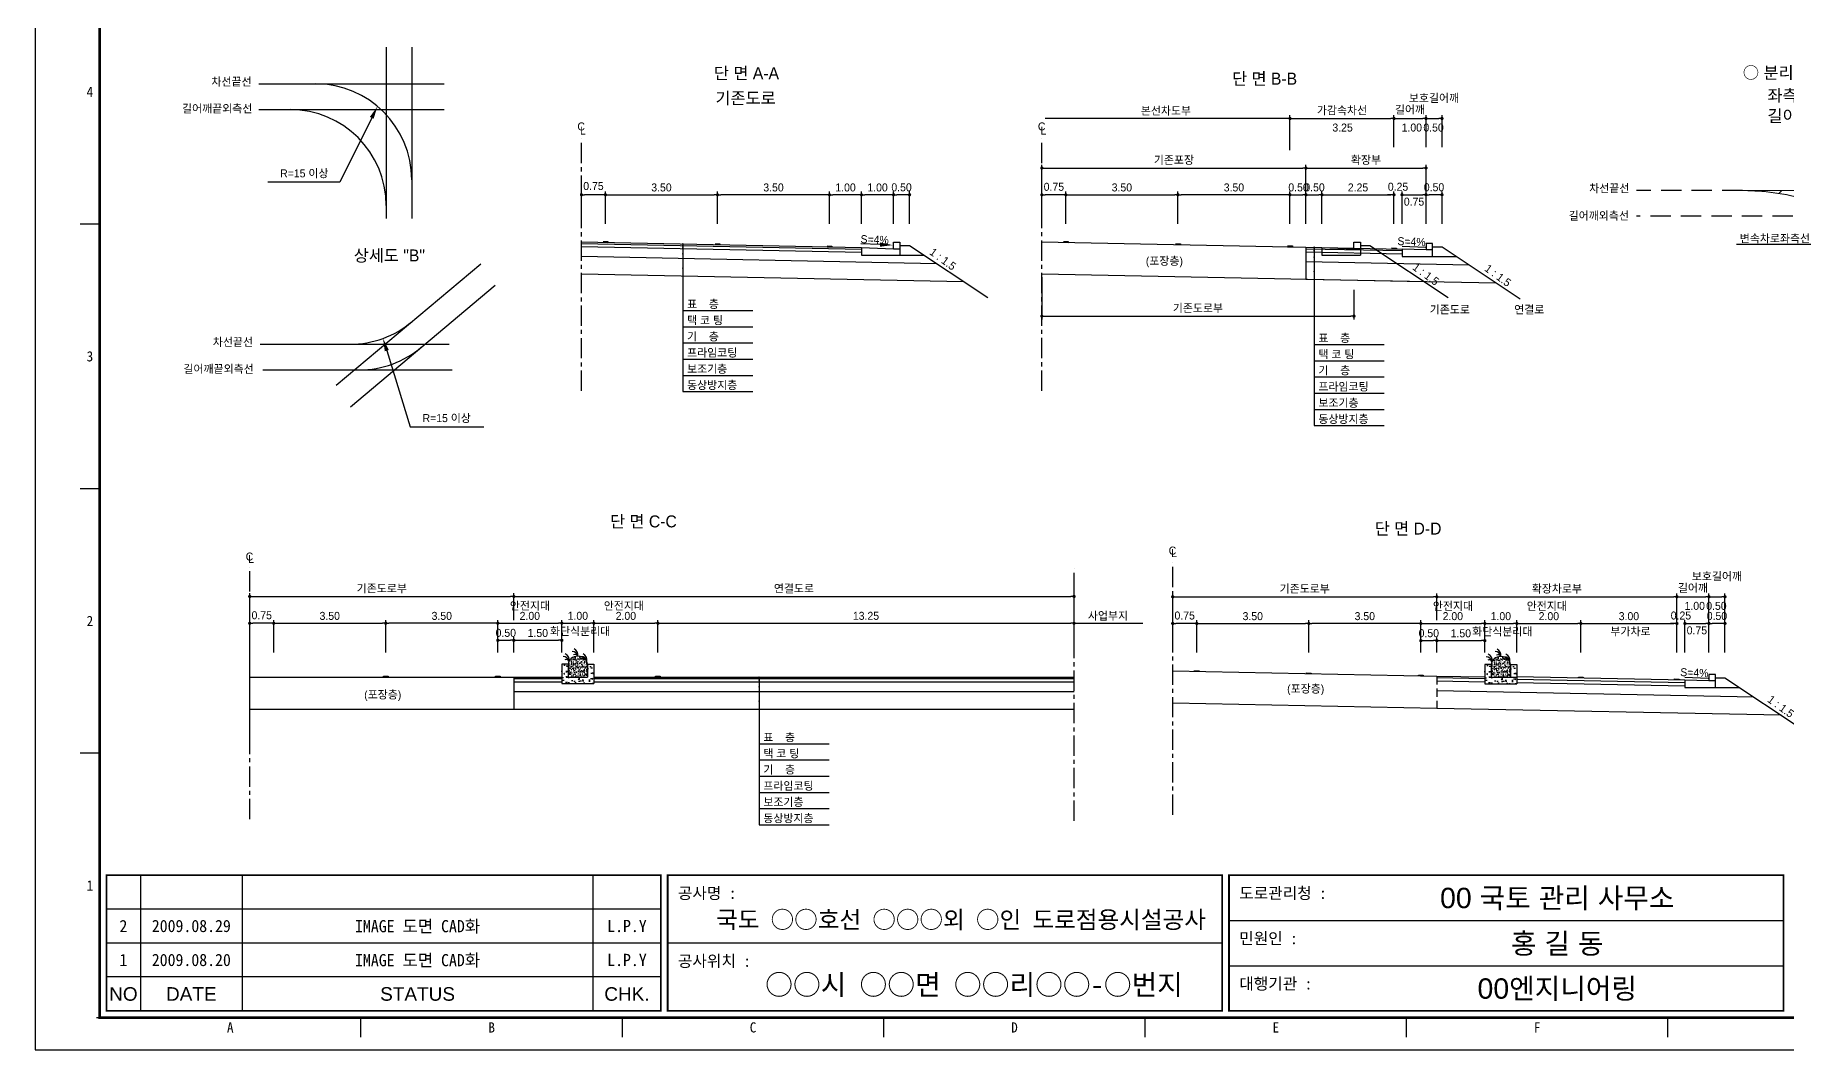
# Model space of a CAD drawing. Header units: millimetres. Extents: x 503 to 927, y -4 to 295.
# Drawn here: x 503.2 to 776.8, y -4.1 to 154.5 of the extents above; entities that cross this region are included whole.
import ezdxf
from ezdxf.enums import TextEntityAlignment as Align

# ---------------------------------------------------------------- set-up
doc = ezdxf.new("R2010")
doc.units = ezdxf.units.MM
doc.linetypes.add('CENTER', pattern=[50.8, 31.75, -6.35, 6.35, -6.35])
doc.linetypes.add('HIDDEN', pattern=[9.525, 6.35, -3.175])
for name, color, linetype in [('CC-GSTR-0004', 4, 'Continuous'), ('CM-LANE-0030', 30, 'Continuous'), ('CZ-DIMT-0002', 7, 'Continuous'), ('CZ-EXST-0002', 1, 'Continuous'), ('CZ-LIN1-0007', 7, 'Continuous'), ('CZ-LIN2-0003', 3, 'Continuous'), ('CZ-LINE-0001', 7, 'Continuous'), ('CZ-TEXT-BOX0', 7, 'Continuous'), ('TITLE', 7, 'Continuous')]:
    doc.layers.add(name, color=color, linetype=linetype)
doc.styles.add('견고딕', font='arial.ttf')
doc.styles.add('돋움', font='')
doc.styles.add('돋음체', font='')
doc.styles.get('돋움').set_extended_font_data('Dotum')
doc.styles.get('돋음체').set_extended_font_data('DotumChe')

# ---------------------------------------------------------------- blocks, each defined once
blk = doc.blocks.new('_Dot')
at = {"color": 0, "linetype": 'ByBlock', "lineweight": -2}
blk.add_line((-0.5, 0), (-1, 0), dxfattribs=at)
at = {"color": 0, "linetype": 'ByBlock', "const_width": 0.5}
blk.add_lwpolyline([(-0.25, 0, 1), (0.25, 0, 1)], format="xyb", close=True, dxfattribs=at)

msp = doc.modelspace()

# ---------------------------------------------------------------- hatches: boundary and pattern name
at = {"layer": 'CM-LANE-0030'}
h = msp.add_hatch(dxfattribs=at)
h.set_pattern_fill('ANSI31', color=256, scale=2, style=0)
h.set_pattern_definition([(45, (-510.068, 586.325), (-4.490128, 4.490128), [])])
h.paths.add_polyline_path([(864.72, 120.22, -0.191871), (889.82, 130.22), (769.82, 130.22, -0.191871), (794.92, 120.22)])
h.paths.add_polyline_path([(791.64, 124.22, 0.002096), (791.38, 124.4, -0.732581), (791.96, 126.22), (867.69, 126.22, -0.732581), (868.26, 124.4, 0.002096), (868, 124.22)], flags=16)
at = {"layer": 'CZ-EXST-0002'}
h = msp.add_hatch(dxfattribs=at)
h.set_pattern_fill('AR-CONC', color=256, scale=0.01, style=0)
h.set_pattern_definition([(50, (-522.6848, 3537.044), (1.8218467, -0.15939086), [0.1905, -2.0955]), (355, (-522.6848, 3537.044), (-0.3524283, 1.9105664), [0.1524, -1.6764]), (100.451, (-522.533, 3537.0308), (1.469425, 1.7511669), [0.1619, -1.7809]), (46.1842, (-522.6848, 3537.552), (2.7107904, -0.4204233), [0.28575, -3.14325]), (96.6356, (-522.459, 3537.517), (2.3740423, 2.4742556), [0.24285, -2.67135]), (351.184, (-522.6848, 3537.552), (2.374046, 2.4742512), [0.2286, -2.5146]), (21, (-522.4308, 3537.425), (1.5161488, -1.0226552), [0.1905, -2.0955]), (326, (-522.4308, 3537.425), (0.6180203, 1.8418797), [0.1524, -1.6764]), (71.4514, (-522.3045, 3537.3398), (2.1341649, 0.8192286), [0.1619, -1.7809]), (37.5, (-522.6848, 3537.04403), (0.03088603, 0.84555039), [0, -1.65608, 0, -1.7018, 0, -1.68275]), (7.5, (-522.6848, 3537.044), (0.66819663, 1.00180575), [0, -0.97028, 0, -1.61798, 0, -0.64135]), (327.5, (-523.2512, 3537.04403), (1.35590595, -0.05728744), [0, -0.635, 0, -1.9812, 0, -2.6289]), (317.5, (-523.5052, 3537.044), (1.4812918, 0.2542649), [0, -0.8255, 0, -1.31572, 0, -1.8669])])
h.paths.add_polyline_path([(590.43, 53.2), (590.43, 56.2), (589.43, 56.2), (589.43, 54.2), (586.43, 54.2), (586.43, 56.2), (585.43, 56.2), (585.43, 53.2)])
h = msp.add_hatch(dxfattribs=at)
h.set_pattern_fill('AR-SAND', color=256, scale=0.01, style=0)
h.set_pattern_definition([(37.5, (-522.6848, 3537.04403), (-0.016000313, 0.489413237), [0, -0.38608, 0, -0.4318, 0, -0.41275]), (7.5, (-522.6848, 3537.04403), (0.44952328, 0.7168251), [0, -0.20828, 0, -0.34798, 0, -0.13335]), (327.5, (-522.99723, 3537.04403), (0.79099237, 0.001437185), [0, -0.127, 0, -0.4572, 0, -0.5969]), (317.5, (-522.9972, 3537.04403), (0.76355645, 0.22292932), [0, -0.0635, 0, -0.29972, 0, -0.3429])])
edge = h.paths.add_edge_path()
edge.add_ellipse((587.93, 56.2), major_axis=(-1.5, 0), ratio=0.829212, start_angle=180, end_angle=360)
edge.add_line((586.43, 56.2), (586.43, 54.2))
edge.add_line((586.43, 54.2), (589.43, 54.2))
edge.add_line((589.43, 54.2), (589.43, 56.2))
h = msp.add_hatch(dxfattribs=at)
h.set_pattern_fill('AR-CONC', color=256, scale=0.01, style=0)
h.set_pattern_definition([(50, (-378.5301, 3536.9987), (1.8218467, -0.15939086), [0.1905, -2.0955]), (355, (-378.5301, 3536.9987), (-0.3524283, 1.9105664), [0.1524, -1.6764]), (100.451, (-378.3783, 3536.9854), (1.469425, 1.7511669), [0.1619, -1.7809]), (46.1842, (-378.5301, 3537.5067), (2.7107904, -0.4204233), [0.28575, -3.14325]), (96.6356, (-378.3042, 3537.4716), (2.3740423, 2.4742556), [0.24285, -2.67135]), (351.184, (-378.53, 3537.5067), (2.374046, 2.4742512), [0.2286, -2.5146]), (21, (-378.2761, 3537.3797), (1.5161488, -1.0226552), [0.1905, -2.0955]), (326, (-378.2761, 3537.3797), (0.6180203, 1.8418797), [0.1524, -1.6764]), (71.4514, (-378.1498, 3537.2945), (2.1341649, 0.8192286), [0.1619, -1.7809]), (37.5, (-378.5301, 3536.9987), (0.03088603, 0.84555039), [0, -1.65608, 0, -1.7018, 0, -1.68275]), (7.5, (-378.5301, 3536.9987), (0.66819663, 1.00180575), [0, -0.97028, 0, -1.61798, 0, -0.64135]), (327.5, (-379.09655, 3536.9987), (1.35590595, -0.05728744), [0, -0.635, 0, -1.9812, 0, -2.6289]), (317.5, (-379.3505, 3536.9987), (1.4812918, 0.2542649), [0, -0.8255, 0, -1.31572, 0, -1.8669])])
h.paths.add_polyline_path([(734.59, 53.15), (734.59, 56.15), (733.59, 56.15), (733.59, 54.15), (730.59, 54.15), (730.59, 56.15), (729.59, 56.15), (729.59, 53.15)])
h = msp.add_hatch(dxfattribs=at)
h.set_pattern_fill('AR-SAND', color=256, scale=0.01, style=0)
h.set_pattern_definition([(37.5, (-378.53013, 3536.9987), (-0.016000313, 0.489413237), [0, -0.38608, 0, -0.4318, 0, -0.41275]), (7.5, (-378.5301, 3536.9987), (0.44952328, 0.7168251), [0, -0.20828, 0, -0.34798, 0, -0.13335]), (327.5, (-378.84255, 3536.9987), (0.79099237, 0.001437185), [0, -0.127, 0, -0.4572, 0, -0.5969]), (317.5, (-378.84255, 3536.9987), (0.76355645, 0.22292932), [0, -0.0635, 0, -0.29972, 0, -0.3429])])
edge = h.paths.add_edge_path()
edge.add_ellipse((732.09, 56.15), major_axis=(-1.5, 0), ratio=0.829212, start_angle=180, end_angle=360)
edge.add_line((730.59, 56.15), (730.59, 54.15))
edge.add_line((730.59, 54.15), (733.59, 54.15))
edge.add_line((733.59, 54.15), (733.59, 56.15))
msp.add_hatch(color=256, dxfattribs=at).paths.add_polyline_path([(719.96, 54.35), (719.96, 54.47), (719.21, 54.49), (719.21, 54.36)])
at = {"layer": 'CZ-LIN1-0007'}
for points in [[(592.62, 122.11), (592.62, 122.23), (591.87, 122.25), (591.87, 122.12)], [(610.12, 121.76), (610.12, 121.88), (609.37, 121.9), (609.37, 121.77)], [(627.62, 121.41), (627.62, 121.53), (626.87, 121.55), (626.87, 121.42)], [(664.53, 122.11), (664.53, 122.24), (663.78, 122.25), (663.78, 122.13)], [(682.03, 121.76), (682.03, 121.89), (681.28, 121.9), (681.28, 121.78)], [(699.53, 121.41), (699.53, 121.54), (698.78, 121.55), (698.78, 121.43)], [(715.78, 121.09), (715.78, 121.21), (715.03, 121.23), (715.03, 121.1)], [(684.96, 55.05), (684.96, 55.17), (684.21, 55.19), (684.21, 55.06)], [(702.46, 54.7), (702.46, 54.82), (701.71, 54.84), (701.71, 54.71)], [(558.31, 54.2), (558.31, 54.32), (557.56, 54.32), (557.56, 54.2)], [(575.81, 54.2), (575.81, 54.32), (575.06, 54.32), (575.06, 54.2)], [(600.81, 54.2), (600.81, 54.32), (600.06, 54.32), (600.06, 54.2)], [(744.96, 54.05), (744.97, 54.17), (744.22, 54.19), (744.21, 54.06)], [(759.96, 53.75), (759.97, 53.87), (759.22, 53.89), (759.21, 53.76)]]:
    msp.add_hatch(color=256, dxfattribs=at).paths.add_polyline_path(points)

# ---------------------------------------------------------------- linework, layer by layer
at = {"color": 0, "linetype": 'ByBlock', "lineweight": -2}
msp.add_line((698.9, 141.46), (698.65, 141.46), dxfattribs=at)
at = {"color": 0, "linetype": 'ByBlock', "const_width": 0.25}
msp.add_lwpolyline([(699.03, 141.46, 1), (699.28, 141.46, 1)], format="xyb", close=True, dxfattribs=at)
at = {"layer": 'CC-GSTR-0004'}
for p, q in [((632.24, 121.32), (637.24, 121.12)), ((632.24, 121.32), (632.24, 120.12)), ((637.24, 122.12), (638.24, 122.12)), ((637.24, 121.12), (637.24, 122.12)), ((637.24, 121.12), (638.24, 121.12)), ((638.24, 122.12), (638.24, 120.12)), ((632.24, 120.12), (638.24, 120.12))]:
    msp.add_line(p, q, dxfattribs=at)
for points in [[(721.4, 120.92), (720.4, 120.92), (716.65, 121.07), (716.65, 119.92), (721.4, 119.92), (721.4, 121.92), (720.4, 121.92), (720.4, 120.92)], [(765.59, 53.58), (764.59, 53.58), (760.84, 53.73), (760.84, 52.58), (765.59, 52.58), (765.59, 54.58), (764.59, 54.58), (764.59, 53.58)]]:
    msp.add_lwpolyline(points, dxfattribs=at)
at = {"layer": 'CM-LANE-0030', "const_width": 0.15}
msp.add_lwpolyline([(769.82, 130.22), (889.82, 130.22, 0.191871), (864.72, 120.22), (794.92, 120.22, 0.191871)], format="xyb", close=True, dxfattribs=at)
at = {"layer": 'CZ-EXST-0002'}
for p, q in [((558, 152.61), (558, 125.83)), ((561.98, 152.61), (561.98, 125.83)), ((538.1, 146.88), (567.05, 146.88)), ((538.1, 142.86), (567.05, 142.86)), ((660.4, 122.19), (704.15, 121.32)), ((704.15, 121.32), (704.15, 120.12)), ((704.15, 121.32), (709.15, 121.12)), ((709.15, 121.12), (709.15, 122.12)), ((709.15, 122.12), (710.15, 122.12)), ((709.15, 121.12), (710.15, 121.12)), ((710.15, 122.12), (710.15, 120.12)), ((710.15, 121.62), (711.65, 121.62)), ((711.65, 121.62), (723.86, 113.48)), ((550.2, 99.77), (572.76, 118.76)), ((704.15, 120.12), (710.15, 120.12)), ((552.41, 96.4), (575.01, 115.43)), ((660.4, 117.19), (720.08, 116)), ((538.33, 106.19), (567.81, 106.19)), ((538.75, 102.19), (568.29, 102.19)), ((722.09, 54.3), (680.84, 55.13)), ((536.68, 54.2), (577.93, 54.2)), ((719.21, 54.49), (719.96, 54.47)), ((719.96, 54.35), (719.21, 54.36)), ((719.96, 54.47), (719.96, 54.35)), ((722.09, 49.3), (680.84, 50.13)), ((536.68, 49.2), (577.93, 49.2))]:
    msp.add_line(p, q, dxfattribs=at)
at = {"layer": 'CZ-LIN1-0007'}
for p, q in [((591.87, 122.25), (592.62, 122.23)), ((591.87, 122.12), (592.62, 122.11)), ((592.62, 122.23), (592.62, 122.11)), ((609.37, 121.9), (610.12, 121.88)), ((609.37, 121.77), (610.12, 121.76)), ((610.12, 121.88), (610.12, 121.76)), ((626.87, 121.55), (627.62, 121.53)), ((626.87, 121.42), (627.62, 121.41)), ((627.62, 121.53), (627.62, 121.41)), ((663.78, 122.25), (664.53, 122.24)), ((663.78, 122.13), (664.53, 122.11)), ((664.53, 122.24), (664.53, 122.11)), ((681.28, 121.9), (682.03, 121.89)), ((681.28, 121.78), (682.03, 121.76)), ((682.03, 121.89), (682.03, 121.76)), ((698.78, 121.55), (699.53, 121.54)), ((698.78, 121.43), (699.53, 121.41)), ((699.53, 121.54), (699.53, 121.41)), ((715.03, 121.23), (715.78, 121.21)), ((715.03, 121.1), (715.78, 121.09)), ((715.78, 121.21), (715.78, 121.09)), ((684.21, 55.06), (684.21, 55.19)), ((684.21, 55.19), (684.96, 55.17)), ((684.96, 55.05), (684.21, 55.06)), ((684.96, 55.17), (684.96, 55.05)), ((701.71, 54.84), (702.46, 54.82)), ((701.71, 54.71), (701.71, 54.84)), ((702.46, 54.82), (702.46, 54.7)), ((557.56, 54.32), (558.31, 54.32)), ((557.56, 54.2), (557.56, 54.32)), ((558.31, 54.2), (557.56, 54.2)), ((558.31, 54.32), (558.31, 54.2)), ((575.06, 54.32), (575.81, 54.32)), ((575.06, 54.2), (575.06, 54.32)), ((575.81, 54.2), (575.06, 54.2)), ((575.81, 54.32), (575.81, 54.2)), ((600.06, 54.2), (600.06, 54.32)), ((600.06, 54.32), (600.81, 54.32)), ((600.81, 54.2), (600.06, 54.2)), ((600.81, 54.32), (600.81, 54.2)), ((702.46, 54.7), (701.71, 54.71)), ((719.21, 54.36), (719.21, 54.49)), ((744.21, 54.06), (744.22, 54.19)), ((744.21, 54.19), (744.96, 54.17)), ((744.96, 54.05), (744.21, 54.06)), ((744.97, 54.17), (744.96, 54.05)), ((759.21, 53.89), (759.96, 53.87)), ((759.21, 53.76), (759.22, 53.89)), ((759.96, 53.75), (759.21, 53.76)), ((759.97, 53.87), (759.96, 53.75))]:
    msp.add_line(p, q, dxfattribs=at)
at = {"layer": 'CZ-LIN2-0003'}
for p, q in [((588.49, 122.19), (632.24, 121.32)), ((588.49, 121.94), (632.24, 121.07)), ((588.49, 121.44), (632.24, 120.57)), ((638.24, 121.62), (639.74, 121.62)), ((639.74, 121.62), (651.95, 113.48)), ((701.65, 121.37), (701.65, 116.37)), ((701.65, 121.37), (716.65, 121.07)), ((701.65, 121.12), (716.65, 120.82)), ((701.65, 120.62), (716.65, 120.32)), ((721.4, 121.42), (722.9, 121.42)), ((722.9, 121.42), (735.11, 113.28)), ((588.49, 119.94), (643.92, 118.83)), ((638.24, 120.12), (641.99, 120.12)), ((701.65, 119.12), (727.12, 118.61)), ((721.4, 119.92), (725.15, 119.92)), ((588.49, 117.19), (648.17, 116)), ((701.65, 116.37), (731.37, 115.78)), ((586.43, 56.2), (585.43, 56.2)), ((585.43, 56.2), (585.43, 53.2)), ((586.43, 56.2), (586.43, 54.2)), ((589.43, 56.2), (590.43, 56.2)), ((589.43, 56.2), (589.43, 54.2)), ((590.43, 56.2), (590.43, 53.2)), ((730.59, 56.15), (729.59, 56.15)), ((729.59, 56.15), (729.59, 53.15)), ((730.59, 56.15), (730.59, 54.15)), ((733.59, 56.15), (734.59, 56.15)), ((733.59, 56.15), (733.59, 54.15)), ((734.59, 56.15), (734.59, 53.15)), ((577.93, 54.2), (585.43, 54.2)), ((577.93, 53.95), (585.43, 53.95)), ((577.93, 53.45), (585.43, 53.45)), ((585.43, 53.2), (590.43, 53.2)), ((586.43, 54.2), (589.43, 54.2)), ((590.43, 54.2), (665.43, 54.2)), ((590.43, 53.95), (665.43, 53.95)), ((590.43, 53.45), (665.43, 53.45)), ((729.59, 54.15), (722.09, 54.3)), ((729.59, 53.9), (722.09, 54.05)), ((729.59, 53.4), (722.09, 53.55)), ((771.61, 51.06), (722.09, 52.05)), ((729.59, 53.15), (734.59, 53.15)), ((730.59, 54.15), (733.59, 54.15)), ((733.59, 54.15), (734.59, 54.15)), ((760.84, 53.73), (734.59, 54.25)), ((760.84, 53.28), (734.59, 53.8)), ((760.84, 52.78), (734.59, 53.3)), ((765.59, 54.08), (767.09, 54.08)), ((765.59, 52.58), (769.34, 52.58)), ((767.09, 54.08), (779.29, 45.94)), ((577.93, 51.95), (665.43, 51.95)), ((775.87, 48.23), (722.09, 49.3)), ((577.93, 49.2), (665.43, 49.2))]:
    msp.add_line(p, q, dxfattribs=at)
for centre, radius, start, end in [((546.98, 131.88), 15, 0, 90), ((543, 127.86), 15, 0, 90), ((552.36, 121.19), 15, 270, 310.097), ((553.82, 117.19), 15, 270, 310.097), ((585.56, 56.88), 1, 347.1802, 67.3267), ((587.06, 57.32), 0.88, 7.8639, 92.7752), ((587.52, 57.29), 0.44, 19.771, 124.0366), ((586.95, 57.66), 1, 347.1802, 67.3267), ((588.35, 56.88), 1, 347.1802, 67.3267), ((729.72, 56.84), 1, 347.1802, 67.3267), ((731.22, 57.28), 0.88, 7.8639, 92.7752), ((731.67, 57.25), 0.44, 19.771, 124.0366), ((731.11, 57.62), 1, 347.1802, 67.3267), ((732.5, 56.84), 1, 347.1802, 67.3267), ((585.67, 56.54), 0.88, 7.8639, 92.7752), ((586.13, 56.51), 0.44, 19.771, 124.0366), ((588.46, 56.54), 0.88, 7.8639, 92.7752), ((588.91, 56.51), 0.44, 19.771, 124.0366), ((729.82, 56.49), 0.88, 7.8639, 92.7752), ((730.28, 56.46), 0.44, 19.771, 124.0366), ((732.61, 56.49), 0.88, 7.8639, 92.7752), ((733.07, 56.46), 0.44, 19.771, 124.0366)]:
    msp.add_arc(centre, radius, start, end, dxfattribs=at)
for centre in [(587.93, 56.2), (732.09, 56.15)]:
    msp.add_ellipse(centre, major_axis=(-1.5, 0), ratio=0.829212, start_param=3.141593, end_param=6.283185, dxfattribs=at)
at = {"layer": 'CZ-LINE-0001'}
for p, q in [((698.65, 141.46), (660.9, 141.46)), ((699.15, 136.49), (699.15, 141.96)), ((699.15, 136.99), (699.15, 141.96)), ((699.65, 141.46), (714.9, 141.46)), ((715.4, 136.99), (715.4, 141.96)), ((715.4, 136.99), (715.4, 141.96)), ((715.9, 141.46), (719.9, 141.46)), ((720.4, 136.99), (720.4, 141.96)), ((720.4, 136.99), (720.4, 141.96)), ((720.9, 141.46), (722.4, 141.46)), ((722.9, 136.99), (722.9, 141.96)), ((660.4, 130.04), (660.4, 134.22)), ((701.65, 130.04), (701.65, 134.22)), ((701.65, 130.04), (701.65, 134.22)), ((720.4, 130.04), (720.4, 134.22)), ((660.9, 133.72), (701.15, 133.72)), ((702.15, 133.72), (719.9, 133.72)), ((588.49, 124.99), (588.49, 130.04)), ((591.74, 129.54), (588.99, 129.54)), ((592.24, 124.99), (592.24, 130.04)), ((592.24, 124.99), (592.24, 130.04)), ((592.74, 129.54), (609.24, 129.54)), ((609.74, 124.99), (609.74, 130.04)), ((609.74, 124.99), (609.74, 130.04)), ((626.74, 129.54), (610.24, 129.54)), ((627.24, 124.99), (627.24, 130.04)), ((627.24, 124.99), (627.24, 130.04)), ((631.74, 129.54), (627.74, 129.54)), ((632.24, 124.99), (632.24, 130.04)), ((632.24, 124.99), (632.24, 130.04)), ((636.74, 129.54), (632.74, 129.54)), ((637.24, 127.43), (637.24, 130.04)), ((637.24, 124.99), (637.24, 130.04)), ((639.24, 129.54), (637.74, 129.54)), ((639.74, 124.99), (639.74, 130.04)), ((660.4, 124.99), (660.4, 130.04)), ((663.65, 129.54), (660.9, 129.54)), ((664.15, 124.99), (664.15, 130.04)), ((664.15, 124.99), (664.15, 130.04)), ((664.65, 129.54), (681.15, 129.54)), ((681.65, 124.99), (681.65, 130.04)), ((681.65, 124.99), (681.65, 130.04)), ((698.65, 129.54), (682.15, 129.54)), ((699.15, 124.99), (699.15, 130.04)), ((699.15, 124.99), (699.15, 130.04)), ((699.65, 129.54), (701.15, 129.54)), ((701.65, 124.99), (701.65, 130.04)), ((701.65, 124.99), (701.65, 130.04)), ((702.15, 129.54), (703.65, 129.54)), ((704.15, 124.99), (704.15, 130.04)), ((704.15, 124.99), (704.15, 130.04)), ((704.65, 129.54), (714.9, 129.54)), ((714.9, 129.54), (714.4, 129.54)), ((715.4, 124.99), (715.4, 130.04)), ((715.4, 124.99), (715.4, 130.04)), ((716.65, 124.99), (716.65, 130.04)), ((716.65, 124.99), (716.65, 130.04)), ((717.15, 129.54), (719.9, 129.54)), ((717.15, 129.54), (717.65, 129.54)), ((720.4, 127.43), (720.4, 130.04)), ((720.4, 124.99), (720.4, 130.04)), ((722.4, 129.54), (720.9, 129.54)), ((722.9, 124.99), (722.9, 130.04)), ((604.34, 121.87), (604.34, 98.79)), ((702.94, 121.35), (702.94, 93.48)), ((660.4, 116.69), (660.4, 110.08)), ((709.15, 114.69), (709.15, 110.08)), ((604.34, 111.45), (615.28, 111.45)), ((660.9, 110.58), (708.65, 110.58)), ((604.34, 108.92), (615.28, 108.92)), ((604.34, 106.39), (615.28, 106.39)), ((702.94, 106.14), (713.87, 106.14)), ((604.34, 103.85), (615.28, 103.85)), ((604.34, 101.32), (615.28, 101.32)), ((702.94, 103.61), (713.87, 103.61)), ((604.34, 98.79), (615.28, 98.79)), ((702.94, 101.08), (713.87, 101.08)), ((702.94, 98.55), (713.87, 98.55)), ((702.94, 96.01), (713.87, 96.01)), ((702.94, 93.48), (713.87, 93.48)), ((536.68, 63.1), (536.68, 67.28)), ((537.18, 66.78), (577.43, 66.78)), ((577.93, 63.1), (577.93, 67.28)), ((577.93, 63.1), (577.93, 67.28)), ((578.43, 66.78), (664.93, 66.78)), ((665.43, 63.1), (665.43, 67.28)), ((680.84, 63.06), (680.84, 67.23)), ((681.34, 66.73), (721.59, 66.73)), ((722.09, 63.06), (722.09, 67.23)), ((722.09, 63.06), (722.09, 67.23)), ((722.59, 66.73), (759.09, 66.73)), ((759.59, 63.06), (759.59, 67.23)), ((759.59, 62.26), (759.59, 67.23)), ((760.09, 66.73), (764.09, 66.73)), ((764.59, 62.26), (764.59, 67.23)), ((764.59, 62.26), (764.59, 67.23)), ((765.09, 66.73), (766.59, 66.73)), ((767.09, 62.26), (767.09, 67.23)), ((536.68, 43.02), (536.68, 63.43)), ((536.68, 58.05), (536.68, 63.1)), ((540.43, 58.05), (540.43, 63.1)), ((540.43, 58.05), (540.43, 63.1)), ((557.93, 58.05), (557.93, 63.1)), ((557.93, 58.05), (557.93, 63.1)), ((575.43, 58.05), (575.43, 63.1)), ((575.43, 58.05), (575.43, 63.1)), ((585.43, 58.05), (585.43, 63.1)), ((585.43, 58.05), (585.43, 63.1)), ((590.43, 58.05), (590.43, 63.1)), ((590.43, 58.05), (590.43, 63.1)), ((600.43, 58.05), (600.43, 63.1)), ((600.43, 58.05), (600.43, 63.1)), ((665.43, 58.05), (665.43, 63.1)), ((680.84, 58.01), (680.84, 63.06)), ((684.59, 58.01), (684.59, 63.06)), ((684.59, 58.01), (684.59, 63.06)), ((702.09, 58.01), (702.09, 63.06)), ((702.09, 58.01), (702.09, 63.06)), ((719.59, 58.01), (719.59, 63.06)), ((719.59, 58.01), (719.59, 63.06)), ((729.59, 58.01), (729.59, 63.06)), ((729.59, 58.01), (729.59, 63.06)), ((734.59, 58.01), (734.59, 63.06)), ((734.59, 58.01), (734.59, 63.06)), ((744.59, 58.01), (744.59, 63.06)), ((744.59, 58.01), (744.59, 63.06)), ((759.59, 58.01), (759.59, 63.06)), ((759.59, 58.01), (759.59, 63.06)), ((760.84, 58.01), (760.84, 63.06)), ((760.84, 58.01), (760.84, 63.06)), ((764.59, 60.45), (764.59, 63.06)), ((764.59, 58.01), (764.59, 63.06)), ((767.09, 58.01), (767.09, 63.06)), ((539.93, 62.6), (537.18, 62.6)), ((540.93, 62.6), (557.43, 62.6)), ((574.93, 62.6), (558.43, 62.6)), ((575.43, 58.05), (575.43, 60.43)), ((575.93, 62.6), (584.93, 62.6)), ((577.93, 58.05), (577.93, 60.43)), ((577.93, 58.05), (577.93, 60.43)), ((585.43, 58.05), (585.43, 60.43)), ((585.93, 62.6), (589.93, 62.6)), ((590.93, 62.6), (599.93, 62.6)), ((600.93, 62.6), (664.93, 62.6)), ((665.43, 62.6), (676.15, 62.6)), ((684.09, 62.56), (681.34, 62.56)), ((685.09, 62.56), (701.59, 62.56)), ((719.09, 62.56), (702.59, 62.56)), ((719.59, 58.01), (719.59, 60.38)), ((720.09, 62.56), (729.09, 62.56)), ((722.09, 58.01), (722.09, 60.38)), ((722.09, 58.01), (722.09, 60.38)), ((729.59, 58.01), (729.59, 60.38)), ((730.09, 62.56), (734.09, 62.56)), ((735.09, 62.56), (744.09, 62.56)), ((745.09, 62.56), (759.09, 62.56)), ((759.09, 62.56), (758.59, 62.56)), ((761.34, 62.56), (764.09, 62.56)), ((761.34, 62.56), (761.84, 62.56)), ((766.59, 62.56), (765.09, 62.56)), ((575.93, 59.93), (577.43, 59.93)), ((578.43, 59.93), (584.93, 59.93)), ((720.09, 59.88), (721.59, 59.88)), ((722.59, 59.88), (729.09, 59.88)), ((577.93, 54.2), (577.93, 49.2)), ((616.25, 54.2), (616.25, 31.11)), ((616.25, 43.77), (627.19, 43.77)), ((616.25, 41.24), (627.19, 41.24)), ((616.25, 38.71), (627.19, 38.71)), ((616.25, 36.18), (627.19, 36.18)), ((616.25, 33.65), (627.19, 33.65)), ((616.25, 31.11), (627.19, 31.11))]:
    msp.add_line(p, q, dxfattribs=at)
at = {"layer": 'CZ-LINE-0001', "linetype": 'CENTER', "ltscale": 0.1}
for p, q in [((588.49, 98.91), (588.49, 138.29)), ((660.4, 98.92), (660.4, 138.3)), ((536.68, 31.98), (536.68, 71.36)), ((680.84, 32.66), (680.84, 72.04)), ((665.43, 31.73), (665.43, 71.11))]:
    msp.add_line(p, q, dxfattribs=at)
at = {"layer": 'CZ-LINE-0001', "linetype": 'HIDDEN', "ltscale": 0.5}
for p, q in [((769.82, 130.22), (753.3, 130.22)), ((791.96, 126.22), (753.3, 126.22))]:
    msp.add_line(p, q, dxfattribs=at)
at = {"layer": 'CZ-LINE-0001', "linetype": 'HIDDEN', "ltscale": 0.2}
msp.add_line((722.09, 54.3), (722.09, 49.3), dxfattribs=at)
at = {"layer": 'CZ-LINE-0001'}
for points in [[(555.73, 141.55), (550.73, 131.53), (539.49, 131.53)], [(782.16, 125.96), (781.11, 121.78), (768.88, 121.78)], [(635.12, 121.76), (632.11, 121.88)], [(720.3, 121.33), (716.66, 121.48)], [(558.09, 105.19), (561.74, 93.3), (573.24, 93.3)], [(764.48, 53.99), (760.84, 54.13)]]:
    msp.add_lwpolyline(points, dxfattribs=at)
at = {"layer": 'CZ-LINE-0001', "linetype": 'ByBlock'}
for centre, start, end in [((604.34, 121.81), 0, 180), ((604.34, 121.81), 0, 180), ((604.34, 121.81), 180, 0), ((604.34, 121.81), 180, 0), ((604.34, 121.61), 0, 180), ((604.34, 121.61), 0, 180), ((604.34, 121.61), 180, 0), ((604.34, 121.61), 180, 0), ((604.34, 121.37), 0, 180), ((604.34, 121.37), 0, 180), ((604.34, 121.37), 180, 0), ((604.34, 121.37), 180, 0), ((604.34, 121.12), 0, 180), ((604.34, 121.12), 0, 180), ((604.34, 121.12), 180, 0), ((604.34, 121.12), 180, 0), ((702.94, 121.29), 0, 180), ((702.94, 121.29), 0, 180), ((702.94, 121.29), 180, 0), ((702.94, 121.29), 180, 0), ((702.94, 121.08), 0, 180), ((702.94, 121.08), 0, 180), ((702.94, 121.08), 180, 0), ((702.94, 121.08), 180, 0), ((702.94, 120.85), 0, 180), ((702.94, 120.85), 0, 180), ((702.94, 120.85), 180, 0), ((702.94, 120.85), 180, 0), ((702.93, 120.6), 0, 180), ((702.93, 120.6), 0, 180), ((702.93, 120.6), 180, 0), ((702.93, 120.6), 180, 0), ((604.34, 120.33), 0, 180), ((604.34, 120.33), 0, 180), ((604.34, 120.33), 180, 0), ((604.34, 120.33), 180, 0), ((604.34, 118.09), 0, 180), ((604.34, 118.09), 0, 180), ((604.34, 118.09), 180, 0), ((604.34, 118.09), 180, 0), ((702.93, 119.8), 0, 180), ((702.93, 119.8), 0, 180), ((702.93, 119.8), 180, 0), ((702.93, 119.8), 180, 0), ((702.93, 117.56), 0, 180), ((702.93, 117.56), 0, 180), ((702.93, 117.56), 180, 0), ((702.93, 117.56), 180, 0), ((616.24, 53.45), 0, 180), ((616.24, 53.45), 0, 180), ((616.24, 53.45), 180, 0), ((616.24, 53.45), 180, 0), ((616.24, 52.65), 0, 180), ((616.24, 52.65), 0, 180), ((616.24, 52.65), 180, 0), ((616.24, 52.65), 180, 0), ((616.25, 53.94), 180, 0), ((616.25, 53.94), 180, 0), ((616.25, 53.7), 0, 180), ((616.25, 53.7), 0, 180), ((616.25, 53.7), 180, 0), ((616.25, 53.7), 180, 0), ((616.24, 50.42), 0, 180), ((616.24, 50.42), 0, 180), ((616.24, 50.42), 180, 0), ((616.24, 50.42), 180, 0)]:
    msp.add_arc(centre, 0.0625, start, end, dxfattribs=at)
at = {"layer": 'CZ-LINE-0001'}
for centre, start, end in [((616.25, 54.14), 0, 180), ((616.25, 54.14), 0, 180), ((616.25, 54.14), 180, 0), ((616.25, 54.14), 180, 0), ((616.25, 53.94), 0, 180), ((616.25, 53.94), 0, 180)]:
    msp.add_arc(centre, 0.0625, start, end, dxfattribs=at)
for points in [[(555.44, 141.7), (556.63, 143.34), (556.03, 141.4)], [(635.13, 122.09), (637.11, 121.68), (635.1, 121.42)], [(557.77, 105.09), (557.5, 107.1), (558.41, 105.29)]]:
    msp.add_solid(points, dxfattribs=at)
at = {"layer": 'TITLE', "color": 7, "linetype": 'Continuous'}
for p, q in [((513.23, 124.95), (510.21, 124.95)), ((513.23, 83.62), (510.21, 83.62)), ((513.23, 42.29), (510.21, 42.29)), ((554.06, -2.06), (554.06, 0.96)), ((594.88, -2.06), (594.88, 0.96)), ((635.71, -2.06), (635.71, 0.96)), ((676.53, -2.06), (676.53, 0.96)), ((717.35, -2.06), (717.35, 0.96)), ((758.18, -2.06), (758.18, 0.96))]:
    msp.add_line(p, q, dxfattribs=at)
at = {"layer": 'TITLE', "ltscale": 150}
for p, q in [((519.6, 23.24), (519.6, 2.02)), ((535.51, 23.24), (535.51, 2.02)), ((590.29, 23.24), (590.29, 2.02)), ((600.9, 17.94), (514.29, 17.94)), ((689.63, 16.17), (776.24, 16.17)), ((600.9, 12.63), (514.29, 12.63)), ((688.57, 12.63), (601.96, 12.63)), ((689.63, 9.1), (776.24, 9.1)), ((600.9, 7.33), (514.29, 7.33))]:
    msp.add_line(p, q, dxfattribs=at)
at = {"layer": 'TITLE'}
msp.add_line((921.59, 0.96), (512.73, 0.96), dxfattribs=at)
msp.add_lwpolyline([(503.15, -4.07), (926.51, -4.07), (926.51, 295.3), (503.15, 295.3)], close=True, dxfattribs=at)
at = {"layer": 'TITLE', "linetype": 'Continuous', "const_width": 0.403}
msp.add_lwpolyline([(513.23, 0.96), (513.23, 290.26), (921.48, 290.26), (921.48, 0.96)], close=True, dxfattribs=at)
at = {"layer": 'TITLE', "ltscale": 150, "const_width": 0.265}
for points in [[(514.29, 23.24), (600.9, 23.24), (600.9, 2.02), (514.29, 2.02)], [(601.96, 23.24), (688.57, 23.24), (688.57, 2.02), (601.96, 2.02)], [(776.24, 2.02), (689.63, 2.02), (689.63, 23.24), (776.24, 23.24)]]:
    msp.add_lwpolyline(points, close=True, dxfattribs=at)

# ---------------------------------------------------------------- block references
at = {"layer": 'CZ-LINE-0001', "xscale": 0.5, "yscale": 0.5, "zscale": 0.5, "rotation": 180}
for p in [(699.15, 141.46), (715.4, 141.46), (720.4, 141.46), (660.4, 133.72), (701.65, 133.72), (588.49, 129.54), (592.24, 129.54), (609.74, 129.54), (627.24, 129.54), (632.24, 129.54), (637.24, 129.54), (660.4, 129.54), (664.15, 129.54), (681.65, 129.54), (699.15, 129.54), (701.65, 129.54), (704.15, 129.54), (716.65, 129.54), (716.65, 129.54), (720.4, 129.54), (660.4, 110.58), (536.68, 66.78), (577.93, 66.78), (680.84, 66.73), (722.09, 66.73), (759.59, 66.73), (764.59, 66.73), (536.68, 62.6), (540.43, 62.6), (557.93, 62.6), (575.43, 62.6), (585.43, 62.6), (590.43, 62.6), (600.43, 62.6), (680.84, 62.56), (684.59, 62.56), (702.09, 62.56), (719.59, 62.56), (729.59, 62.56), (734.59, 62.56), (744.59, 62.56), (760.84, 62.56), (760.84, 62.56), (764.59, 62.56), (575.43, 59.93), (577.93, 59.93), (719.59, 59.88), (722.09, 59.88)]:
    msp.add_blockref('_Dot', p, dxfattribs=at)
at = {"layer": 'CZ-LINE-0001', "xscale": 0.5, "yscale": 0.5, "zscale": 0.5}
for p in [(715.4, 141.46), (720.4, 141.46), (722.9, 141.46), (701.65, 133.72), (720.4, 133.72), (592.24, 129.54), (609.74, 129.54), (627.24, 129.54), (632.24, 129.54), (637.24, 129.54), (639.74, 129.54), (664.15, 129.54), (681.65, 129.54), (699.15, 129.54), (701.65, 129.54), (704.15, 129.54), (715.4, 129.54), (715.4, 129.54), (720.4, 129.54), (722.9, 129.54), (709.15, 110.58), (577.93, 66.78), (665.43, 66.78), (722.09, 66.73), (759.59, 66.73), (764.59, 66.73), (767.09, 66.73), (540.43, 62.6), (557.93, 62.6), (575.43, 62.6), (585.43, 62.6), (590.43, 62.6), (600.43, 62.6), (665.43, 62.6), (684.59, 62.56), (702.09, 62.56), (719.59, 62.56), (729.59, 62.56), (734.59, 62.56), (744.59, 62.56), (759.59, 62.56), (759.59, 62.56), (764.59, 62.56), (767.09, 62.56), (577.93, 59.93), (585.43, 59.93), (722.09, 59.88), (729.59, 59.88)]:
    msp.add_blockref('_Dot', p, dxfattribs=at)

# ---------------------------------------------------------------- texts
at = {"layer": 'CZ-DIMT-0002', "style": '돋움'}
for s, p in [('차선끝선', (533.83, 147.21)), ('길어깨끝외측선', (531.6, 143.01)), ('C', (588.45, 140.22)), ('L', (588.72, 139.56)), ('C', (660.37, 140.22)), ('L', (660.63, 139.57)), ('R=15 이상', (545.21, 132.89)), ('차선끝선', (749.02, 130.55)), ('차선끝선', (534.06, 106.53)), ('길어깨끝외측선', (531.82, 102.33)), ('R=15 이상', (567.45, 94.65)), ('C', (680.8, 73.95)), ('L', (681.06, 73.56)), ('C', (536.64, 73.02)), ('L', (536.91, 72.63))]:
    msp.add_text(s, height=1.25, dxfattribs=at).set_placement(p, align=Align.MIDDLE_CENTER)
for s, p in [('○ 분리대 설치길이는 접속되는 도로의 길어깨외측선과 변속차로의', (769.87, 148.62)), ('좌측선에서 0.5m만큼 평행 이동한 선이 교차하는 지점까지의', (773.72, 145.06)), ('길이중 R=0.5로 마감되는 부분까지로 한다.', (773.72, 141.86))]:
    msp.add_text(s, height=1.875, dxfattribs=at).set_placement(p, align=Align.MIDDLE_LEFT)
for s, p in [('3.25', (705.78, 139.42)), ('1.00', (716.59, 139.42)), ('0.50', (719.99, 139.42)), ('길어깨외측선', (742.68, 125.64)), ('변속차로좌측선', (769.41, 122.09)), ('(포장층)', (676.64, 118.58)), ('표    층', (604.99, 111.84)), ('기존도로', (720.98, 110.98)), ('연결로', (734.17, 110.98)), ('택 코 팅', (604.99, 109.31)), ('기    층', (604.99, 106.77)), ('표    층', (703.59, 106.53)), ('프라임코팅', (604.99, 104.24)), ('택 코 팅', (703.59, 104)), ('보조기층', (604.99, 101.71)), ('기    층', (703.59, 101.47)), ('동상방지층', (604.99, 99.18)), ('프라임코팅', (703.59, 98.94)), ('보조기층', (703.59, 96.4)), ('동상방지층', (703.59, 93.87)), ('안전지대', (577.31, 64.7)), ('안전지대', (591.98, 64.7)), ('안전지대', (721.47, 64.66)), ('안전지대', (736.13, 64.66)), ('1.00', (760.78, 64.69)), ('0.50', (764.17, 64.69)), ('사업부지', (667.59, 63.13)), ('화단식분리대', (583.58, 60.73)), ('화단식분리대', (727.61, 60.68)), ('부가차로', (749.19, 60.68)), ('(포장층)', (554.56, 50.82)), ('(포장층)', (698.71, 51.74)), ('표    층', (616.9, 44.16)), ('택 코 팅', (616.9, 41.63)), ('기    층', (616.9, 39.1)), ('프라임코팅', (616.9, 36.57)), ('보조기층', (616.9, 34.04)), ('동상방지층', (616.9, 31.5))]:
    msp.add_text(s, height=1.25, dxfattribs=at).set_placement(p)
for s, rotation, p in [('S=4%', 357.7094, (634.29, 122.54)), ('1 : 1.5', 323.8881, (644.95, 119.5)), ('S=4%', 357.7094, (718.14, 122.22)), ('1 : 1.5', 323.8881, (720.38, 117.13)), ('1 : 1.5', 323.8881, (731.63, 116.93)), ('S=4%', 357.7094, (762.32, 54.88)), ('1 : 1.5', 323.8881, (775.81, 49.59))]:
    msp.add_text(s, height=1.25, rotation=rotation, dxfattribs=at).set_placement(p, align=Align.MIDDLE_CENTER)
at = {"layer": 'CZ-DIMT-0002', "insert": (679.78, 142.6), "char_height": 1.25, "attachment_point": 5, "style": '돋움'}
msp.add_mtext('본선차도부', dxfattribs=at)
at = {"layer": 'CZ-LINE-0001', "char_height": 1.25, "attachment_point": 5, "style": '돋움'}
for s, insert in [('\\A1;보호길어깨', (721.65, 144.58)), ('\\A1;가감속차선', (707.28, 142.66)), ('\\A1;길어깨', (717.9, 142.78)), ('\\A1;기존포장', (681.03, 134.91)), ('\\A1;확장부', (711.03, 134.91)), ('\\A1;0.75', (590.37, 130.9)), ('\\A1;0.50', (638.49, 130.7)), ('\\A1;0.75', (662.28, 130.78)), ('\\A1;0.50', (700.49, 130.69)), ('\\A1;0.50', (702.99, 130.69)), ('\\A1;0.25', (716.03, 130.79)), ('\\A1;0.50', (721.65, 130.71)), ('\\A1;3.50', (600.99, 130.68)), ('\\A1;3.50', (618.49, 130.68)), ('\\A1;1.00', (629.74, 130.68)), ('\\A1;1.00', (634.74, 130.68)), ('\\A1;3.50', (672.9, 130.68)), ('\\A1;3.50', (690.4, 130.68)), ('\\A1;2.25', (709.78, 130.68)), ('\\A1;0.75', (718.53, 128.46)), ('\\A1;기존도로부', (684.78, 111.77)), ('\\A1;기존도로부', (557.31, 67.97)), ('\\A1;연결도로', (621.68, 67.97)), ('\\A1;기존도로부', (701.46, 67.93)), ('\\A1;확장차로{\\fGulimChe|b0|i0|c129|p32;부}', (740.84, 67.93)), ('\\A1;길어깨', (762.09, 68.05)), ('\\A1;보호길어깨', (765.84, 69.85)), ('\\A1;0.75', (538.56, 63.84)), ('\\A1;3.50', (549.18, 63.74)), ('\\A1;3.50', (566.68, 63.74)), ('\\A1;2.00', (580.43, 63.74)), ('\\A1;1.00', (587.93, 63.75)), ('\\A1;2.00', (595.43, 63.74)), ('\\A1;13.25', (632.93, 63.75)), ('\\A1;0.75', (682.71, 63.8)), ('\\A1;3.50', (693.34, 63.7)), ('\\A1;3.50', (710.84, 63.7)), ('\\A1;2.00', (724.59, 63.7)), ('\\A1;1.00', (732.09, 63.7)), ('\\A1;2.00', (739.59, 63.7)), ('\\A1;0.25', (760.21, 63.8)), ('\\A1;0.50', (765.84, 63.73)), ('\\A1;0.50', (576.68, 61.09)), ('\\A1;1.50', (581.68, 61.07)), ('\\A1;0.50', (720.84, 61.04)), ('\\A1;1.50', (725.84, 61.02)), ('\\A1;0.75', (762.71, 61.48))]:
    msp.add_mtext(s, dxfattribs=dict(at, insert=insert))
at = {"layer": 'CZ-LINE-0001', "color": 2, "insert": (752.09, 63.7), "char_height": 1.25, "attachment_point": 5, "style": '돋움'}
msp.add_mtext('\\A1;3.00', dxfattribs=at)
at = {"layer": 'CZ-TEXT-BOX0', "style": '돋움'}
for s, p in [('단 면 A-A', (614.27, 148.54)), ('단 면 B-B', (695.19, 147.68)), ('기존도로', (614.13, 144.64)), ('상세도 "B"', (558.49, 120.06)), ('단 면 C-C', (598.17, 78.51)), ('단 면 D-D', (717.6, 77.39))]:
    msp.add_text(s, height=1.875, dxfattribs=at).set_placement(p, align=Align.MIDDLE_CENTER)
at = {"layer": 'TITLE', "color": 3, "linetype": 'Continuous', "style": '돋음체'}
for s, p in [('4', (511.72, 145.62)), ('3', (511.72, 104.29)), ('2', (511.72, 62.96)), ('1', (511.72, 21.63)), ('A', (533.64, -0.55)), ('B', (574.47, -0.55)), ('C', (615.29, -0.55)), ('D', (656.12, -0.55)), ('E', (696.94, -0.55)), ('F', (737.77, -0.55))]:
    msp.add_text(s, height=1.59, dxfattribs=at).set_placement(p, align=Align.MIDDLE)
at = {"layer": 'TITLE', "style": '돋음체'}
for s, p in [('공사명 : ', (603.56, 19.53)), ('도로관리청 :', (691.23, 19.53)), ('민원인 :', (691.23, 12.46)), ('공사위치 :', (603.56, 8.92)), ('대행기관 :', (691.23, 5.38))]:
    msp.add_text(s, height=1.804, dxfattribs=at).set_placement(p)
at = {"layer": 'TITLE', "color": 7, "linetype": 'Continuous'}
for s, height, style, p in [('00 국토 관리 사무소', 3.1832, '견고딕', (740.9, 19.71)), ('국도 ○○호선 ○○○외 ○인 도로점용시설공사', 2.7, '돋음체', (647.77, 16.32)), ('홍 길 동', 3.183, '견고딕', (740.9, 12.63)), ('○○시 ○○면 ○○리○○-○번지', 3.1832, '돋음체', (649.8, 6.16)), ('00엔지니어링', 3.183, '견고딕', (740.9, 5.56))]:
    msp.add_text(s, height=height, dxfattribs=dict(at, style=style)).set_placement(p, align=Align.MIDDLE)
at = {"layer": 'TITLE', "style": '돋음체'}
for p in [(562.9, 15.29), (562.9, 9.98)]:
    msp.add_text('IMAGE 도면 CAD화', height=1.9099, dxfattribs=at).set_placement(p, align=Align.MIDDLE)
at = {"layer": 'TITLE', "color": 1, "linetype": 'Continuous', "style": '돋음체'}
msp.add_text('2', height=1.91, dxfattribs=at).set_placement((516.95, 15.29), align=Align.MIDDLE)
at = {"layer": 'TITLE', "linetype": 'Continuous'}
for s, height, style, p in [('2009.08.29', 1.91, '돋음체', (527.56, 15.29)), ('L.P.Y', 1.91, '돋음체', (595.6, 15.29)), ('L.P.Y', 1.91, '돋음체', (595.6, 9.98)), ('1', 1.91, '돋음체', (516.95, 9.98)), ('2009.08.20', 1.91, '돋음체', (527.56, 9.98)), ('NO', 2.122, '견고딕', (516.95, 4.68)), ('DATE', 2.122, '견고딕', (527.56, 4.68)), ('STATUS', 2.122, '견고딕', (562.9, 4.68)), ('CHK.', 2.122, '견고딕', (595.6, 4.68))]:
    msp.add_text(s, height=height, dxfattribs=dict(at, style=style)).set_placement(p, align=Align.MIDDLE)

doc.saveas('drawing.dxf')
